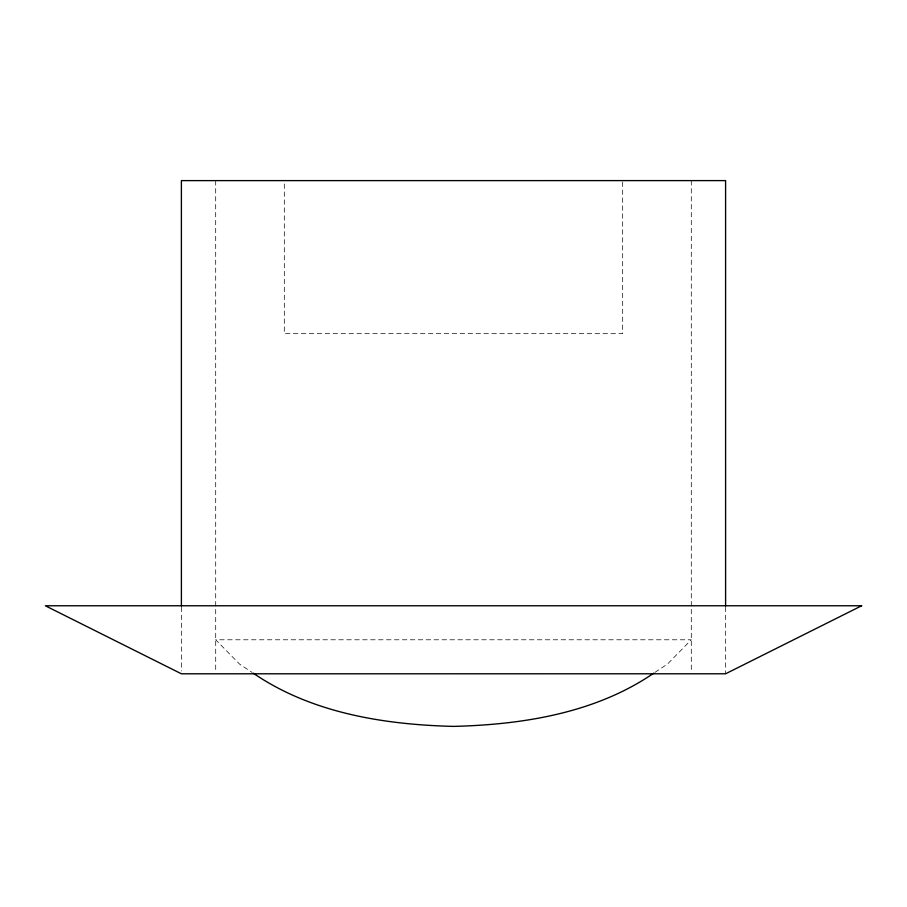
<?xml version="1.0" encoding="UTF-8"?>
<svg xmlns="http://www.w3.org/2000/svg" width="907" height="907" viewBox="0 0 907 907"><rect width="100%" height="100%" fill="white"/><g stroke="black" fill="none" stroke-linecap="round" stroke-linejoin="round"><path stroke-width="0.68" stroke-dasharray="4.54 3.4" d="M654.933 672.393L667.507 664.037L691.293 639.786L215.707 639.786L239.493 664.037L252.067 672.393M725.6 607.157L725.6 673.788M691.293 180.618L691.293 672.382M622.678 182.024L622.678 333.674L284.31 333.674L284.31 182.024M215.696 180.618L215.707 672.393M181.4 607.157L181.4 671.021"/><path stroke-width="1.36" d="M653.788 673.153C595.548 713.072 522.795 724.67 453.5 726.394C384.205 724.67 311.452 713.072 253.212 673.153M725.6 605.967L725.589 180.606L181.389 180.618L181.4 605.967M861.65 605.763L725.6 673.788L181.4 673.799L45.35 605.774L861.65 605.763"/></g></svg>
